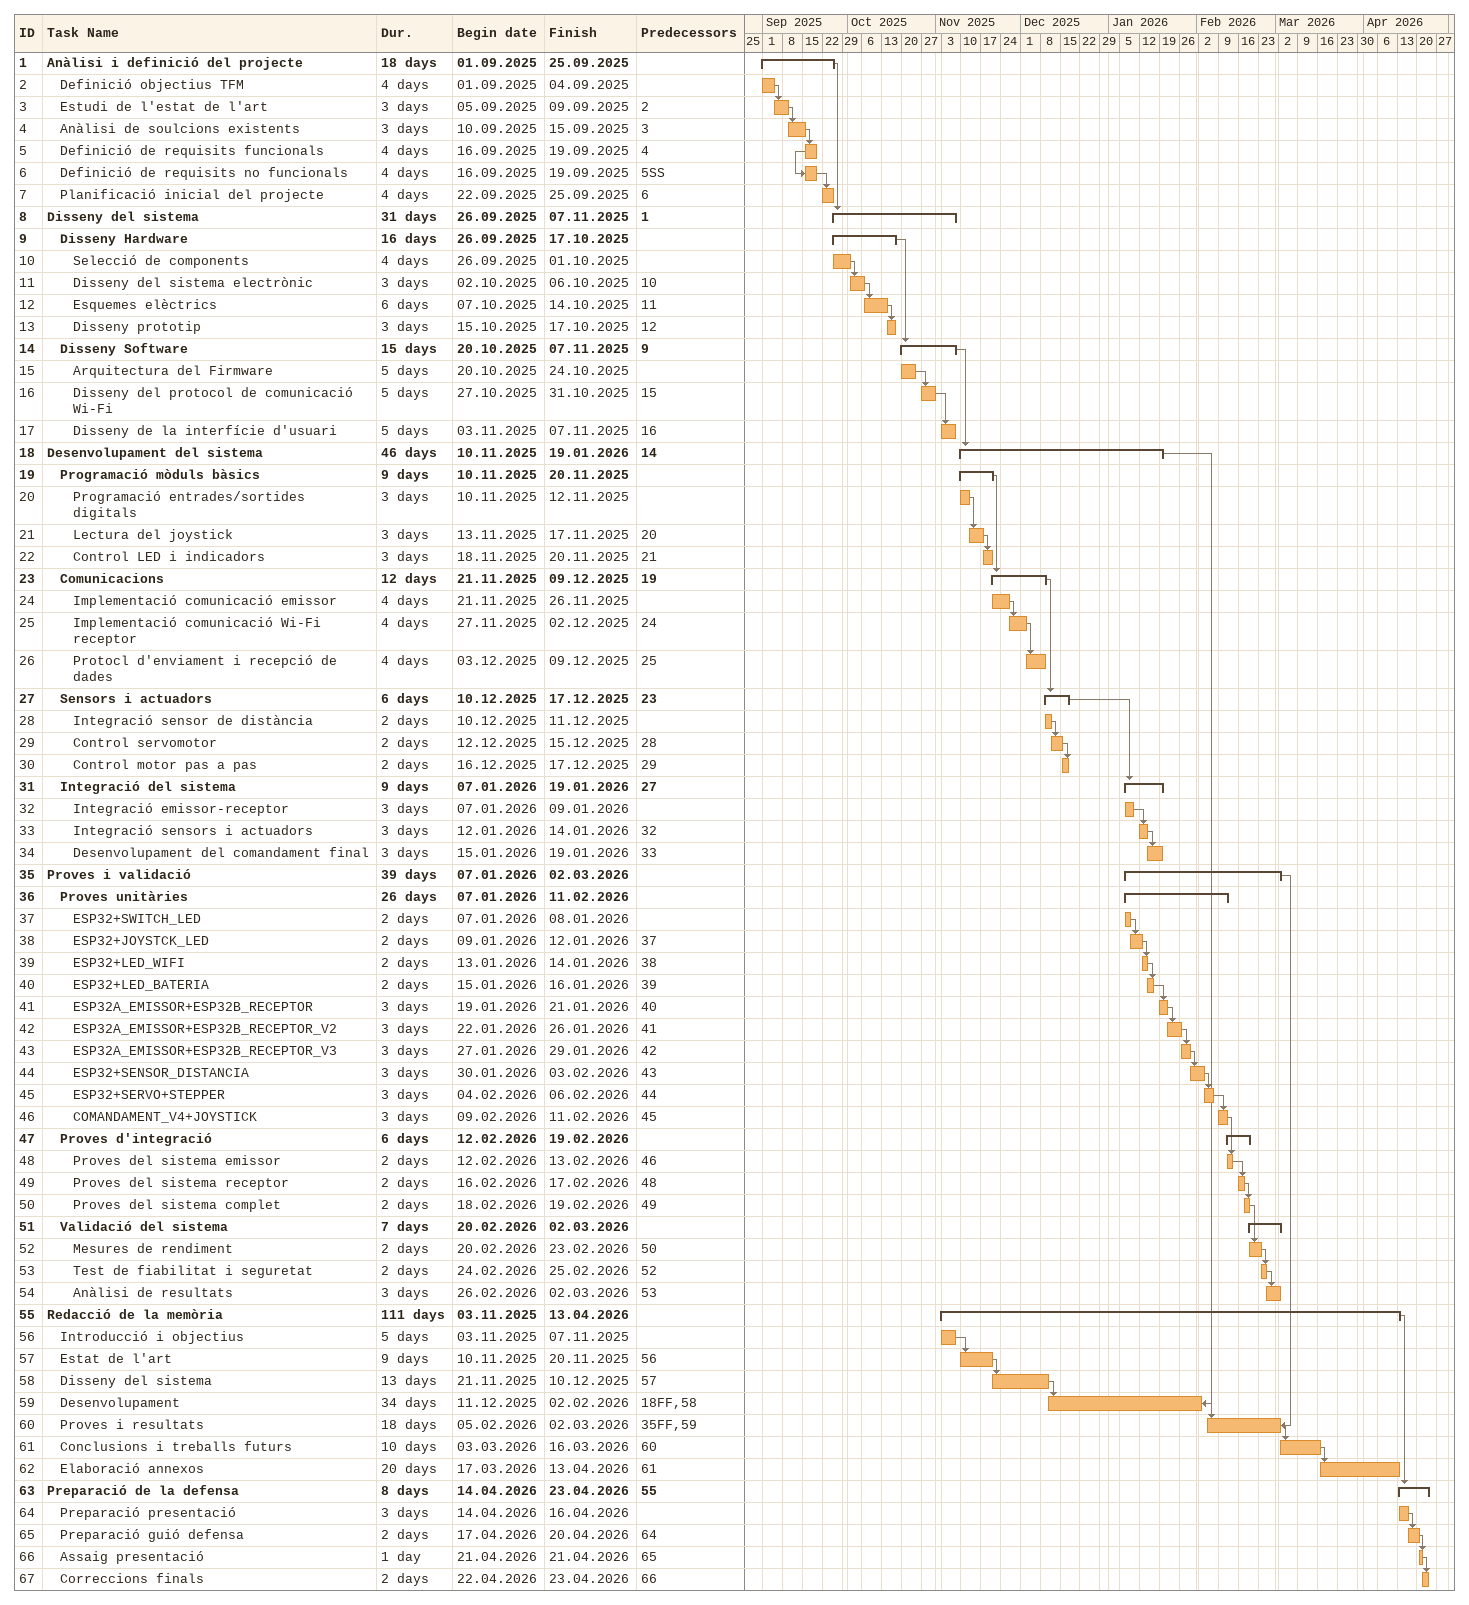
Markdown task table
| ID | Level | Task | Duration | Start | Finish | Predecessors |
|---|---|---|---|---|---|---|
| 1 | 1 | **Anàlisi i definició del projecte** | 18d | 2025-09-01 | 2025-09-25 |  |
| 2 | 2 | Definició objectius TFM | 4d | 2025-09-01 | 2025-09-04 |  |
| 3 | 2 | Estudi de l'estat de l'art | 3d | 2025-09-05 | 2025-09-09 | 2 |
| 4 | 2 | Anàlisi de soulcions existents | 3d | 2025-09-10 | 2025-09-15 | 3 |
| 5 | 2 | Definició de requisits funcionals | 4d | 2025-09-16 | 2025-09-19 | 4 |
| 6 | 2 | Definició de requisits no funcionals | 4d | 2025-09-16 | 2025-09-19 | 5SS |
| 7 | 2 | Planificació inicial del projecte | 4d | 2025-09-22 | 2025-09-25 | 6 |
| 8 | 1 | **Disseny del sistema** | 31d | 2025-09-26 | 2025-11-07 | 1 |
| 9 | 2 | **Disseny Hardware** | 16d | 2025-09-26 | 2025-10-17 |  |
| 10 | 3 | Selecció de components | 4d | 2025-09-26 | 2025-10-01 |  |
| 11 | 3 | Disseny del sistema electrònic | 3d | 2025-10-02 | 2025-10-06 | 10 |
| 12 | 3 | Esquemes elèctrics | 6d | 2025-10-07 | 2025-10-14 | 11 |
| 13 | 3 | Disseny prototip | 3d | 2025-10-15 | 2025-10-17 | 12 |
| 14 | 2 | **Disseny Software** | 15d | 2025-10-20 | 2025-11-07 | 9 |
| 15 | 3 | Arquitectura del Firmware | 5d | 2025-10-20 | 2025-10-24 |  |
| 16 | 3 | Disseny del protocol de comunicació Wi-Fi | 5d | 2025-10-27 | 2025-10-31 | 15 |
| 17 | 3 | Disseny de la interfície d'usuari | 5d | 2025-11-03 | 2025-11-07 | 16 |
| 18 | 1 | **Desenvolupament del sistema** | 46d | 2025-11-10 | 2026-01-19 | 14 |
| 19 | 2 | **Programació mòduls bàsics** | 9d | 2025-11-10 | 2025-11-20 |  |
| 20 | 3 | Programació entrades/sortides digitals | 3d | 2025-11-10 | 2025-11-12 |  |
| 21 | 3 | Lectura del joystick | 3d | 2025-11-13 | 2025-11-17 | 20 |
| 22 | 3 | Control LED i indicadors | 3d | 2025-11-18 | 2025-11-20 | 21 |
| 23 | 2 | **Comunicacions** | 12d | 2025-11-21 | 2025-12-09 | 19 |
| 24 | 3 | Implementació comunicació emissor | 4d | 2025-11-21 | 2025-11-26 |  |
| 25 | 3 | Implementació comunicació Wi-Fi receptor | 4d | 2025-11-27 | 2025-12-02 | 24 |
| 26 | 3 | Protocl d'enviament i recepció de dades | 4d | 2025-12-03 | 2025-12-09 | 25 |
| 27 | 2 | **Sensors i actuadors** | 6d | 2025-12-10 | 2025-12-17 | 23 |
| 28 | 3 | Integració sensor de distància | 2d | 2025-12-10 | 2025-12-11 |  |
| 29 | 3 | Control servomotor | 2d | 2025-12-12 | 2025-12-15 | 28 |
| 30 | 3 | Control motor pas a pas | 2d | 2025-12-16 | 2025-12-17 | 29 |
| 31 | 2 | **Integració del sistema** | 9d | 2026-01-07 | 2026-01-19 | 27 |
| 32 | 3 | Integració emissor-receptor | 3d | 2026-01-07 | 2026-01-09 |  |
| 33 | 3 | Integració sensors i actuadors | 3d | 2026-01-12 | 2026-01-14 | 32 |
| 34 | 3 | Desenvolupament del comandament final | 3d | 2026-01-15 | 2026-01-19 | 33 |
| 35 | 1 | **Proves i validació** | 39d | 2026-01-07 | 2026-03-02 |  |
| 36 | 2 | **Proves unitàries** | 26d | 2026-01-07 | 2026-02-11 |  |
| 37 | 3 | ESP32+SWITCH_LED | 2d | 2026-01-07 | 2026-01-08 |  |
| 38 | 3 | ESP32+JOYSTCK_LED | 2d | 2026-01-09 | 2026-01-12 | 37 |
| 39 | 3 | ESP32+LED_WIFI | 2d | 2026-01-13 | 2026-01-14 | 38 |
| 40 | 3 | ESP32+LED_BATERIA | 2d | 2026-01-15 | 2026-01-16 | 39 |
| 41 | 3 | ESP32A_EMISSOR+ESP32B_RECEPTOR | 3d | 2026-01-19 | 2026-01-21 | 40 |
| 42 | 3 | ESP32A_EMISSOR+ESP32B_RECEPTOR_V2 | 3d | 2026-01-22 | 2026-01-26 | 41 |
| 43 | 3 | ESP32A_EMISSOR+ESP32B_RECEPTOR_V3 | 3d | 2026-01-27 | 2026-01-29 | 42 |
| 44 | 3 | ESP32+SENSOR_DISTANCIA | 3d | 2026-01-30 | 2026-02-03 | 43 |
| 45 | 3 | ESP32+SERVO+STEPPER | 3d | 2026-02-04 | 2026-02-06 | 44 |
| 46 | 3 | COMANDAMENT_V4+JOYSTICK | 3d | 2026-02-09 | 2026-02-11 | 45 |
| 47 | 2 | **Proves d'integració** | 6d | 2026-02-12 | 2026-02-19 |  |
| 48 | 3 | Proves del sistema emissor | 2d | 2026-02-12 | 2026-02-13 | 46 |
| 49 | 3 | Proves del sistema receptor | 2d | 2026-02-16 | 2026-02-17 | 48 |
| 50 | 3 | Proves del sistema complet | 2d | 2026-02-18 | 2026-02-19 | 49 |
| 51 | 2 | **Validació del sistema** | 7d | 2026-02-20 | 2026-03-02 |  |
| 52 | 3 | Mesures de rendiment | 2d | 2026-02-20 | 2026-02-23 | 50 |
| 53 | 3 | Test de fiabilitat i seguretat | 2d | 2026-02-24 | 2026-02-25 | 52 |
| 54 | 3 | Anàlisi de resultats | 3d | 2026-02-26 | 2026-03-02 | 53 |
| 55 | 1 | **Redacció de la memòria** | 111d | 2025-11-03 | 2026-04-13 |  |
| 56 | 2 | Introducció i objectius | 5d | 2025-11-03 | 2025-11-07 |  |
| 57 | 2 | Estat de l'art | 9d | 2025-11-10 | 2025-11-20 | 56 |
| 58 | 2 | Disseny del sistema | 13d | 2025-11-21 | 2025-12-10 | 57 |
| 59 | 2 | Desenvolupament | 34d | 2025-12-11 | 2026-02-02 | 18FF, 58 |
| 60 | 2 | Proves i resultats | 18d | 2026-02-05 | 2026-03-02 | 35FF, 59 |
| 61 | 2 | Conclusions i treballs futurs | 10d | 2026-03-03 | 2026-03-16 | 60 |
| 62 | 2 | Elaboració annexos | 20d | 2026-03-17 | 2026-04-13 | 61 |
| 63 | 1 | **Preparació de la defensa** | 8d | 2026-04-14 | 2026-04-23 | 55 |
| 64 | 2 | Preparació presentació | 3d | 2026-04-14 | 2026-04-16 |  |
| 65 | 2 | Preparació guió defensa | 2d | 2026-04-17 | 2026-04-20 | 64 |
| 66 | 2 | Assaig presentació | 1d | 2026-04-21 | 2026-04-21 | 65 |
| 67 | 2 | Correccions finals | 2d | 2026-04-22 | 2026-04-23 | 66 |
